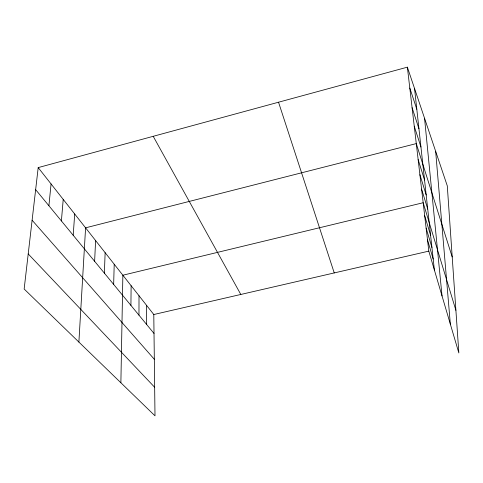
<?xml version="1.0" encoding="UTF-8"?>
<svg xmlns="http://www.w3.org/2000/svg" width="483" height="483" viewBox="0 0 483 483"><rect width="100%" height="100%" fill="white"/><g stroke="black" fill="none" stroke-linecap="round" stroke-linejoin="round"><path stroke-width="0.72" d="M138.971 315.17L139.013 295.747M130.923 305.401L131.122 285.713M120.877 382.765L122.863 275.219L423.174 202.727L455.898 310.315M113.656 284.421L114.211 264.219M104.376 273.149L105.137 252.681M94.62 261.297L95.604 240.57M78.886 342.073L85.588 227.831L416.28 143.59L452.203 256.944M73.193 235.263L74.708 213.999M61.395 220.93L63.219 199.401M48.904 205.752L51.071 183.957M38.199 167.601L24.15 289.027L155.001 415.833L153.787 314.524L38.199 167.601L407.368 67.167L447.288 185.87L458.85 352.988L428.813 251.13L407.368 67.167M153.787 314.524L428.813 251.13M28.213 253.925L154.657 387.263M32.113 220.218L154.325 359.286M35.651 189.656L154.011 333.445M153.214 136.315L240.812 294.461M409.801 88.063L416.817 109.273M278.534 102.221L334.242 272.931M412.096 107.691L418.942 128.738M414.245 126.172L420.947 147.031M418.139 159.571L424.557 180.038M419.908 174.713L426.187 194.969M421.581 189.076L427.733 209.121M424.69 215.714L430.601 235.318M426.127 228.079L431.929 247.459M427.503 239.87L433.191 259.027M414.547 88.51L434.398 270.063M424.551 118.25L442.042 295.976M435.648 151.257L450.343 324.135M146.56 305.334L146.657 324.51"/></g></svg>
